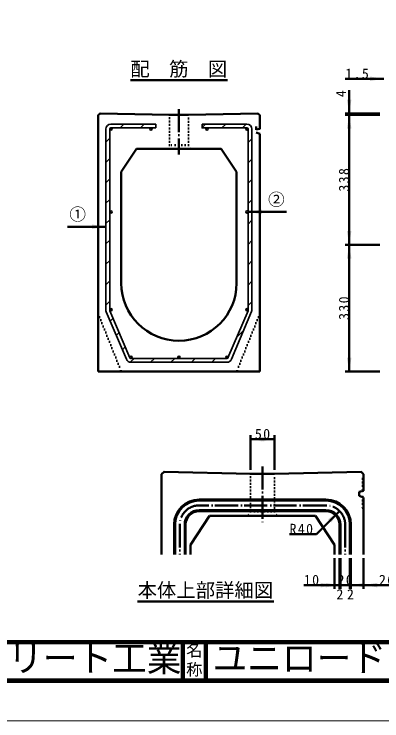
# Model space of a CAD drawing. Units: millimetres, scale not verified. Extents: x -2102 to 2102, y -1485 to 1485.
# Drawn here: x -1146 to -190, y -1485 to 355 of the extents above; entities that cross this region are included whole.
import ezdxf
from ezdxf.enums import TextEntityAlignment as Align

# ---------------------------------------------------------------- set-up
doc = ezdxf.new("R2010")
doc.units = ezdxf.units.MM
doc.header["$LTSCALE"] = 5
doc.linetypes.add('DOTTED', pattern=[1.75, 0.25, -1.5])
doc.linetypes.add('LONG_DASHED_DOTTED', pattern=[15.25, 12, -1.5, 0.25, -1.5])
doc.layers.add('0-0_V-nasSTD', color=7, linetype='Continuous', lineweight=35)
doc.layers.add('0-1_0', color=7, linetype='Continuous', lineweight=50)
doc.styles.add('ＭＳ ゴシック', font='')
doc.styles.get('ＭＳ ゴシック').set_extended_font_data('MS Gothic')

msp = doc.modelspace()

# ---------------------------------------------------------------- linework, layer by layer
at = {"layer": '0-0_V-nasSTD', "linetype": 'DOTTED', "lineweight": 50}
for p, q in [((-742.443, 92.38), (-742.443, 13.38)), ((-692.443, 13.38), (-692.443, 92.38)), ((-742.443, 13.38), (-747.639, 4.38)), ((-692.443, 13.38), (-742.443, 13.38)), ((-692.443, 13.38), (-687.246, 4.38)), ((-531.307, -841.595), (-531.307, -940.345)), ((-468.807, -940.345), (-468.807, -841.595)), ((-531.307, -940.345), (-537.802, -951.595)), ((-468.807, -940.345), (-531.307, -940.345)), ((-468.807, -940.345), (-462.311, -951.595))]:
    msp.add_line(p, q, dxfattribs=at)
at = {"layer": '0-0_V-nasSTD'}
for p, q in [((-907.443, 55.38), (-907.443, -414.919)), ((-897.443, 55.38), (-897.443, -416.07)), ((-896.42, 57.637), (-892.186, 53.403)), ((-777.443, 68.38), (-894.443, 68.38)), ((-777.443, 58.38), (-894.443, 58.38)), ((-870.721, 58.38), (-860.721, 68.38)), ((-817.688, 58.38), (-807.688, 68.38)), ((-791.038, 58.38), (-790.443, 58.38)), ((-791.038, 58.321), (-787.502, 54.785)), ((-777.443, 68.38), (-777.443, 58.38)), ((-657.443, 68.38), (-540.443, 68.38)), ((-657.443, 59.527), (-648.589, 68.38)), ((-647.363, 56.067), (-643.756, 52.46)), ((-605.556, 58.38), (-595.556, 68.38)), ((-552.523, 58.38), (-542.523, 68.38)), ((-542.646, 57.416), (-538.407, 53.177)), ((-537.443, 55.38), (-537.443, -416.07)), ((-527.443, -414.001), (-527.443, 55.38)), ((-907.443, 21.659), (-897.443, 31.659)), ((-537.443, 20.428), (-527.443, 30.428)), ((-907.443, -31.374), (-897.443, -21.374)), ((-537.443, -32.605), (-527.443, -22.605)), ((-907.443, -84.407), (-897.443, -74.407)), ((-537.443, -85.638), (-527.443, -75.638)), ((-907.443, -137.44), (-897.443, -127.44)), ((-537.443, -138.671), (-527.443, -128.671)), ((-897.434, -160.341), (-894.664, -163.111)), ((-893.397, -157.308), (-891.631, -159.074)), ((-543.345, -160.877), (-541.2, -163.022)), ((-539.999, -157.153), (-537.476, -159.676)), ((-907.443, -190.473), (-897.443, -180.473)), ((-537.443, -191.704), (-527.443, -181.704)), ((-907.443, -243.506), (-897.443, -233.506)), ((-537.443, -244.737), (-527.443, -234.737)), ((-907.443, -296.539), (-897.443, -286.539)), ((-537.443, -297.77), (-527.443, -287.77)), ((-907.443, -349.572), (-897.443, -339.572)), ((-537.443, -350.803), (-527.443, -340.803)), ((-907.443, -402.605), (-897.443, -392.605)), ((-537.443, -403.836), (-527.443, -393.836)), ((-906.416, -419.982), (-854.113, -543.682)), ((-906.416, -419.982), (-906.416, -419.982)), ((-844.918, -539.797), (-897.202, -417.248)), ((-897.202, -417.248), (-897.202, -417.248)), ((-895.623, -411.861), (-891.684, -415.8)), ((-589.968, -539.797), (-537.683, -417.248)), ((-528.457, -419.034), (-580.792, -543.653)), ((-541.921, -412.009), (-537.832, -416.098)), ((-537.683, -417.208), (-537.683, -417.208)), ((-528.457, -419.034), (-528.457, -419.034)), ((-896.125, -444.321), (-888.784, -436.979)), ((-880.365, -481.594), (-872.924, -474.152)), ((-567.345, -486.771), (-549.344, -468.771)), ((-864.605, -518.867), (-857.064, -511.326)), ((-854.113, -543.682), (-854.113, -543.682)), ((-844.918, -539.797), (-844.918, -539.797)), ((-844.918, -539.797), (-844.918, -539.797)), ((-844.166, -551.461), (-834.325, -541.62)), ((-842.549, -535.645), (-839.184, -539.011)), ((-842.158, -541.62), (-592.728, -541.62)), ((-842.139, -551.62), (-592.778, -551.62)), ((-791.292, -551.62), (-781.292, -541.62)), ((-738.259, -551.62), (-728.259, -541.62)), ((-720.295, -537.691), (-716.514, -541.472)), ((-716.514, -541.62), (-717.443, -541.62)), ((-685.226, -551.62), (-675.226, -541.62)), ((-632.193, -551.62), (-622.193, -541.62)), ((-594.505, -536.202), (-590.311, -540.397)), ((-589.968, -539.796), (-589.968, -539.796)), ((-580.792, -543.653), (-580.792, -543.653))]:
    msp.add_line(p, q, dxfattribs=at)
at = {"layer": '0-0_V-nasSTD', "lineweight": 100}
for p, q in [((-707.5, -1280), (-707.5, -1380)), ((-647.5, -1280), (-647.5, -1380)), ((-1997.5, -1380), (1997.5, -1380))]:
    msp.add_line(p, q, dxfattribs=at)
at = {"layer": '0-0_V-nasSTD', "lineweight": 18}
for points in [[(-2102.5, -1485), (-2102.5, 1485), (2102.5, 1485), (2102.5, -1485)], [(-2002.5, -1385), (-2002.5, 1385), (2002.5, 1385), (2002.5, -1385)]]:
    msp.add_lwpolyline(points, close=True, dxfattribs=at)
at = {"layer": '0-0_V-nasSTD'}
msp.add_lwpolyline([(-657.443, 68.38), (-657.443, 58.38), (-540.443, 58.38)], dxfattribs=at)
for centre in [(-894.443, 55.38), (-790.443, 55.38), (-644.443, 55.38), (-540.443, 55.38), (-894.443, -414.62), (-540.443, -414.62), (-842.158, -538.62), (-717.443, -538.62), (-592.728, -538.62)]:
    msp.add_circle(centre, 3, dxfattribs=at)
for centre, radius, start, end in [((-894.443, 55.38), 13, 90, 180), ((-894.443, 55.38), 3, 90, 180), ((-894.443, 55.38), 3, 131.23207, 180), ((-894.443, 55.38), 3, 90, 131.23207), ((-540.443, 55.38), 13, 0, 90), ((-540.443, 55.38), 3, 0, 90), ((-540.443, 55.38), 3, 0, 90), ((-894.443, -414.919), 13, 180, 202.91963), ((-894.443, -416.07), 3, 180, 203.10504), ((-540.443, -416.07), 3, 336.89496, 0), ((-540.443, -414.001), 13, 337.21925, 0), ((-842.139, -538.62), 13, 202.91963, 270), ((-842.158, -538.62), 3, 203.10504, 270), ((-842.158, -538.62), 3, 203.10504, 270), ((-842.158, -538.62), 3, 203.10504, 270), ((-592.778, -538.62), 13, 270, 337.21925), ((-592.728, -538.62), 3, 270, 336.90127), ((-592.728, -538.62), 3, 270, 336.90127), ((-592.728, -538.62), 3, 270, 323.67738), ((-592.728, -538.62), 3, 323.67738, 336.90127)]:
    msp.add_arc(centre, radius, start, end, dxfattribs=at)
for points in [[(-220.686, 180.38), (-220.686, 192.38), (-184.686, 186.38)], [(-280.686, 132.38), (-274.686, 96.38), (-268.686, 132.38)], [(-280.686, 56.38), (-274.686, 92.38), (-268.686, 56.38)], [(-537.443, -160.12), (-501.443, -166.12), (-501.443, -154.12)], [(-943.443, -204.767), (-943.443, -192.767), (-907.443, -198.767)], [(-280.686, -209.62), (-274.686, -245.62), (-268.686, -209.62)], [(-280.686, -281.62), (-274.686, -245.62), (-268.686, -281.62)], [(-280.686, -539.62), (-274.686, -575.62), (-268.686, -539.62)], [(-531.307, -751.595), (-495.307, -757.595), (-495.307, -745.595)], [(-504.807, -757.595), (-504.807, -745.595), (-468.807, -751.595)], [(-329.4, -959.952), (-320.914, -968.438), (-299.701, -938.739)], [(-348.557, -1137.595), (-348.557, -1125.595), (-312.557, -1131.595)], [(-336.057, -1137.595), (-336.057, -1125.595), (-300.057, -1131.595)], [(-270.057, -1131.595), (-234.057, -1137.595), (-234.057, -1125.595)], [(-237.557, -1131.595), (-201.557, -1137.595), (-201.557, -1125.595)]]:
    msp.add_solid(points, dxfattribs=at)
at = {"layer": '0-1_0'}
for p, q in [((-284.686, 186.38), (-184.686, 186.38)), ((-843.846, 182.38), (-591.039, 182.38)), ((-274.686, 156.38), (-274.686, 96.38)), ((-742.443, 92.38), (-692.443, 92.38)), ((-194.686, 96.38), (-284.686, 96.38)), ((-194.686, 92.38), (-284.686, 92.38)), ((-274.686, 92.38), (-274.686, 96.38)), ((-927.443, -575.62), (-927.443, 91.38)), ((-516.426, 53.88), (-516.426, 61.88)), ((-516.443, 46.38), (-507.443, 43.022)), ((-507.443, -575.62), (-507.443, 43.022)), ((-827.443, 4.38), (-867.443, -55.62)), ((-827.443, 4.38), (-607.443, 4.38)), ((-607.443, 4.38), (-567.443, -55.62)), ((-867.443, -55.62), (-867.443, -345.62)), ((-567.443, -55.62), (-567.443, -345.62)), ((-437.443, -160.12), (-537.443, -160.12)), ((-1007.443, -198.767), (-907.443, -198.767)), ((-194.686, -245.62), (-284.686, -245.62)), ((-927.443, -575.62), (-507.443, -575.62)), ((-194.686, -575.62), (-284.686, -575.62)), ((-531.307, -831.595), (-531.307, -741.595)), ((-531.307, -751.595), (-468.807, -751.595)), ((-468.807, -831.595), (-468.807, -741.595)), ((-762.557, -842.845), (-762.557, -1051.595)), ((-531.307, -841.595), (-468.807, -841.595)), ((-237.557, -886.576), (-237.557, -842.845)), ((-248.807, -889.095), (-237.557, -886.576)), ((-248.807, -899.095), (-248.807, -889.095)), ((-248.807, -899.095), (-237.557, -903.292)), ((-335.057, -909.095), (-665.057, -909.095)), ((-335.057, -911.595), (-665.057, -911.595)), ((-237.557, -903.292), (-237.557, -1051.595)), ((-335.057, -936.595), (-665.057, -936.595)), ((-637.557, -951.595), (-687.557, -1026.595)), ((-335.057, -939.095), (-665.057, -939.095)), ((-637.557, -951.595), (-362.557, -951.595)), ((-362.557, -951.595), (-312.557, -1026.595)), ((-359.805, -998.843), (-299.701, -938.739)), ((-730.057, -974.095), (-730.057, -1051.595)), ((-727.557, -974.095), (-727.557, -1051.595)), ((-702.557, -974.095), (-702.557, -1051.595)), ((-700.057, -974.095), (-700.057, -1051.595)), ((-300.057, -1051.595), (-300.057, -974.095)), ((-297.557, -974.095), (-297.557, -1051.595)), ((-272.557, -974.095), (-272.557, -1051.595)), ((-270.057, -1051.595), (-270.057, -974.095)), ((-359.805, -998.843), (-429.805, -998.843)), ((-687.557, -1026.595), (-687.557, -1051.595)), ((-312.557, -1026.595), (-312.557, -1051.595)), ((-312.557, -1061.595), (-312.557, -1141.595)), ((-300.057, -1061.595), (-300.057, -1141.595)), ((-297.557, -1061.595), (-297.557, -1141.595)), ((-272.557, -1061.595), (-272.557, -1141.595)), ((-270.057, -1061.595), (-270.057, -1141.595)), ((-237.557, -1061.595), (-237.557, -1141.595)), ((-392.557, -1131.595), (-312.557, -1131.595)), ((-312.557, -1131.595), (-300.057, -1131.595)), ((-157.557, -1131.595), (-237.557, -1131.595)), ((-825.025, -1174.429), (-471.015, -1174.429))]:
    msp.add_line(p, q, dxfattribs=at)
at = {"layer": '0-1_0', "linetype": 'LONG_DASHED_DOTTED'}
for p, q in [((-717.443, 107.38), (-717.443, -10.62)), ((-500.057, -822.845), (-500.057, -970.345)), ((-335.057, -924.095), (-665.057, -924.095)), ((-715.057, -974.095), (-715.057, -1051.595)), ((-285.057, -974.095), (-285.057, -1051.595))]:
    msp.add_line(p, q, dxfattribs=at)
at = {"layer": '0-1_0', "linetype": 'DOTTED'}
for p, q in [((-927.443, -425.62), (-867.443, -575.62)), ((-507.443, -425.62), (-567.443, -575.62)), ((-240.432, -855.345), (-237.557, -852.47)), ((-240.432, -855.345), (-240.432, -887.22))]:
    msp.add_line(p, q, dxfattribs=at)
at = {"layer": '0-1_0', "lineweight": 100}
msp.add_line((-1997.5, -1280), (1997.5, -1280), dxfattribs=at)
at = {"layer": '0-1_0'}
for points in [[(-742.443, 92.38), (-922.443, 96.38), (-927.443, 91.38)], [(-692.443, 92.38), (-512.443, 96.38), (-507.443, 91.38)], [(-274.686, -575.62), (-274.686, -245.62), (-274.686, 92.38)], [(-516.443, 54.38), (-507.443, 56.395), (-507.443, 91.38)], [(-531.307, -841.595), (-756.307, -836.595), (-762.557, -842.845)], [(-468.807, -841.595), (-243.807, -836.595), (-237.557, -842.845)], [(-300.057, -1131.595), (-297.557, -1131.595), (-272.557, -1131.595), (-270.057, -1131.595), (-237.557, -1131.595)]]:
    msp.add_lwpolyline(points, dxfattribs=at)
at = {"layer": '0-1_0', "linetype": 'DOTTED'}
msp.add_lwpolyline([(-240.432, -902.22), (-240.432, -930.345), (-237.557, -933.22)], dxfattribs=at)
at = {"layer": '0-1_0', "lineweight": 35}
for centre in [(-894.443, -160.12), (-540.443, -160.12)]:
    msp.add_circle(centre, 3, dxfattribs=at)
at = {"layer": '0-1_0'}
for centre, radius, start, end in [((-717.443, -345.62), 150, 180, 270), ((-717.443, -345.62), 150, 270, 0), ((-665.057, -974.095), 65, 90, 180), ((-665.057, -974.095), 62.5, 90, 180), ((-335.057, -974.095), 65, 0, 90), ((-335.057, -974.095), 62.5, 0, 90), ((-665.057, -974.095), 37.5, 90, 180), ((-335.057, -974.095), 37.5, 0, 90), ((-665.057, -974.095), 35, 90, 180), ((-335.057, -974.095), 35, 0, 90)]:
    msp.add_arc(centre, radius, start, end, dxfattribs=at)
at = {"layer": '0-1_0', "linetype": 'LONG_DASHED_DOTTED'}
for centre, start, end in [((-665.057, -974.095), 90, 180), ((-335.057, -974.095), 0, 90)]:
    msp.add_arc(centre, 50, start, end, dxfattribs=at)

# ---------------------------------------------------------------- texts
at = {"layer": '0-0_V-nasSTD', "style": 'ＭＳ ゴシック'}
for s, height, p in [('配\u3000筋\u3000図', 36.95, (-843.846, 182.38)), ('②', 31.67, (-485.643, -153.12)), ('①', 31.67, (-1002.443, -191.767)), ('本体上部詳細図', 36.95, (-825.025, -1174.429)), ('2', 26.39, (-307.807, -1176.595)), ('2', 26.39, (-280.307, -1176.595)), ('名', 30.79, (-698.518, -1326.001)), ('称', 30.79, (-698.524, -1375.99))]:
    msp.add_text(s, height=height, dxfattribs=at).set_placement(p, align=Align.BOTTOM_LEFT)
msp.add_text('4', height=26.39, rotation=90, dxfattribs=at).set_placement((-274.686, 138.38), align=Align.BOTTOM_LEFT)
at = {"layer": '0-0_V-nasSTD', "style": 'ＭＳ ゴシック', "width": 0.95}
for s, p in [('株式会社船生コンクリート工業', (-1974.25, -1377.5)), ('ユニロードⅡ ＶＳＧグレーチング埋込タイプ', (-630, -1377.5))]:
    msp.add_text(s, height=69.65, dxfattribs=at).set_placement(p, align=Align.BOTTOM_LEFT)
at = {"layer": '0-0_V-nasSTD', "char_height": 26.39, "attachment_point": 7, "style": 'ＭＳ ゴシック'}
for s, insert in [('\\T1.2;1.5', (-284.686, 186.38)), ('\\T1.2;50', (-519.857, -751.595)), ('\\T1.2;R40', (-429.805, -998.843)), ('\\T1.2;10', (-392.557, -1131.595)), ('\\T1.2;20', (-304.857, -1131.595)), ('\\T1.2;26', (-197.157, -1131.595))]:
    msp.add_mtext(s, dxfattribs=dict(at, insert=insert))
at = {"layer": '0-0_V-nasSTD', "char_height": 26.39, "attachment_point": 7, "rotation": 90, "style": 'ＭＳ ゴシック'}
for s, insert in [('\\T1.2;338', (-274.686, -107.22)), ('\\T1.2;330', (-274.686, -441.22))]:
    msp.add_mtext(s, dxfattribs=dict(at, insert=insert))

doc.saveas('drawing.dxf')
